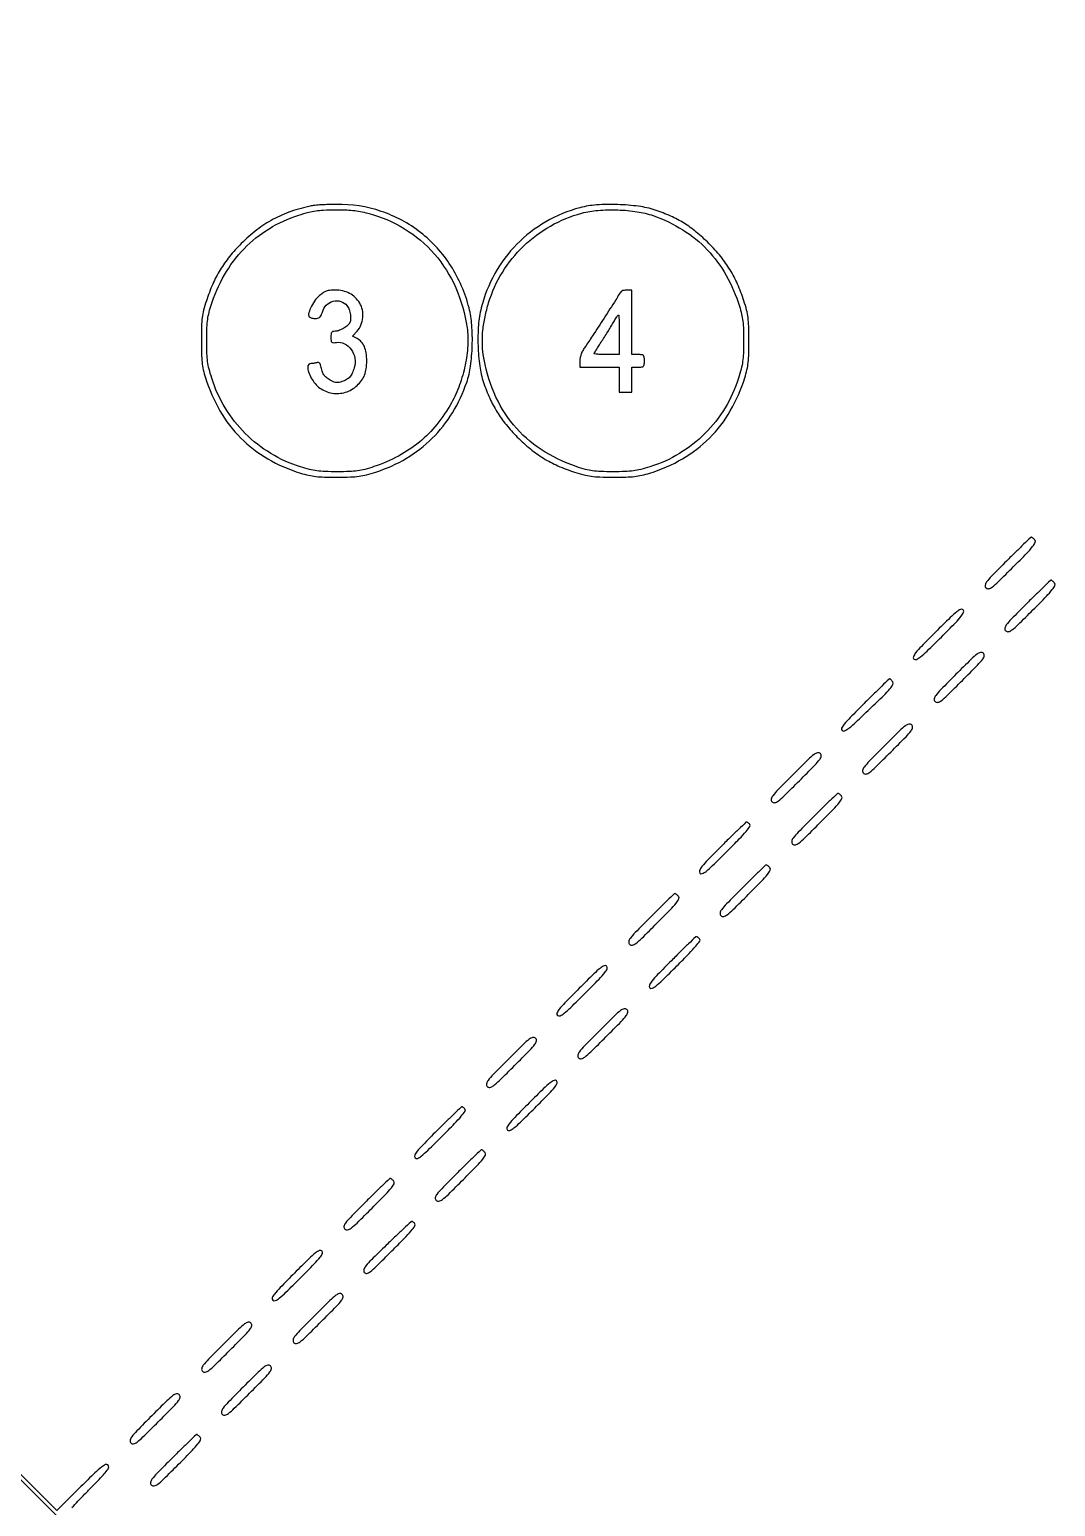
# Model space of a CAD drawing. Extents: x 0 to 1066, y 0 to 761.
# Drawn here: x 151.7 to 200.2, y 129.8 to 199.5 of the extents above; entities that cross this region are included whole.
import ezdxf

# ---------------------------------------------------------------- set-up
doc = ezdxf.new("R2010")
doc.units = 0
doc.header["$MEASUREMENT"] = 0

msp = doc.modelspace()

# ---------------------------------------------------------------- linework, layer by layer
for points in [[(120.4704, 158.153492), (151.90136, 126.727696, 0.000007), (163.955628, 114.675766, 0.000012), (174.108223, 104.525945), (183.33854, 95.29861, 0.022761), (183.362101, 95.277109, 0.174982), (183.390323, 95.266879, 0.000001), (192.989143, 95.254457, 0.000118), (203.551814, 95.243304, 0.000071), (216.093189, 95.234809, -0.000169), (228.636563, 95.223847, -0.000282), (239.20585, 95.205082, -0.000005), (248.794953, 95.18257, -0.198296), (248.853601, 95.158197, -0.166048), (248.892309, 95.079343, -0.00001), (249.944454, 86.852933, -0.000054), (250.970316, 78.823964, -0.027223)], [(329.859243, 95.267872, -0.000023), (352.558836, 95.240684, -0.000004), (375.624384, 95.211821, -0.198594)], [(479.458836, 95.240684, -0.000004), (502.524384, 95.211821, -0.198594)], [(266.651703, 95.267421, -0.000028), (289.192229, 95.24091, -0.000004), (312.172908, 95.212432, -0.198597)], [(393.551703, 95.267421, -0.000028), (416.092229, 95.24091, -0.000004), (439.072908, 95.212432, -0.198597)], [(542.992229, 95.24091, -0.000004), (565.972908, 95.212432, -0.198597)], [(606.442229, 95.24091, -0.000004), (629.422908, 95.212432, -0.198597)], [(375.823742, 112.056445, -0.000003), (375.794083, 98.149601, -0.198357)], [(119.687361, 303.189835, -0.000014), (111.744029, 302.196938, -0.000004), (103.636415, 301.183797, -0.031087)], [(119.687361, 239.739835, -0.000014), (111.744029, 238.746938, -0.000004), (103.636415, 237.733797, -0.031087)], [(247.69479, 97.969724, -0.000011), (217.15153, 97.968336, -0.000022), (186.984277, 97.968962, -0.015973)], [(153.747483, 129.709319, -0.001179), (154.0293, 130.004855, -0.001314), (154.363452, 130.351791, -0.001143), (154.715304, 130.713531, 0.003439), (155.221014, 131.23825, 0.032278), (155.421767, 131.478761, 0.102772), (155.486654, 131.621683, 0.281994), (155.452373, 131.722306, 0.287138), (155.331837, 131.738493, 0.062474), (155.14478, 131.623672, 0.024365), (154.834271, 131.349113, 0.002864), (154.176698, 130.700575), (153.038317, 129.5649), (138.150258, 144.461015)]]:
    msp.add_lwpolyline(points, format="xyb")
for points in [[(409.06215, 749.15415), (40.8618, 749.132981), (40.8618, 380.65769), (40.8618, 12.1824), (501.2973, 12.1824), (961.7328, 12.1824), (961.7328, 380.646631), (961.7328, 749.110861), (961.41555, 749.1633, 0.040886), (961.153339, 749.184871, 0.000002), (934.190609, 749.194398, 0.000089), (904.448031, 749.199508, 0.000054), (869.1804, 749.195529, -0.000029), (813.61687, 749.186499, -0.000004), (696.10453, 749.175037, -0.000004), (556.774728, 749.163736, -0.000004)], [(165.0546, 191.199018, 0.031616), (164.096157, 190.933741, 0.04024), (163.25634, 190.565062, 0.040436), (162.489621, 190.068268, 0.032421), (161.750326, 189.419099, 0.025628), (161.192299, 188.800736, 0.033803), (160.754127, 188.180871, 0.033538), (160.400958, 187.503654, 0.024633), (160.099078, 186.7122, 0.015379), (159.970762, 186.273217, 0.031872), (159.903387, 185.922703, 0.024924), (159.87228, 185.516012, 0.00626), (159.862981, 184.851, 0.00639), (159.870162, 184.216554, 0.021473), (159.897981, 183.802193, 0.028456), (159.9561, 183.457152, 0.019624), (160.059156, 183.0744, 0.055407), (160.742994, 181.513677, 0.065233), (161.723946, 180.2338, 0.065475), (162.998161, 179.253402, 0.056433), (164.547, 178.575988, 0.019357), (164.926356, 178.474727, 0.028036), (165.268321, 178.417405, 0.021658), (165.674041, 178.390297, 0.006846), (166.2813, 178.384398, 0.006848), (166.913184, 178.395567, 0.024574), (167.3153, 178.428009, 0.030552), (167.665881, 178.495698, 0.015424), (168.098305, 178.62129, 0.055589), (169.547596, 179.276466, 0.060811), (170.76934, 180.219019, 0.060897), (171.727117, 181.426526, 0.056005), (172.398141, 182.8629, 0.047362), (172.578536, 183.63165, 0.026137), (172.659171, 184.59422, 0.026071), (172.638881, 185.56873, 0.043741), (172.508199, 186.376589, 0.080292), (171.647629, 188.367249, 0.084972), (170.216715, 189.94125, 0.085657), (168.354454, 190.940659, 0.083319), (166.246617, 191.270871, 0.005927), (165.881902, 191.262586, 0.00641), (165.526896, 191.245751, 0.006075), (165.223035, 191.223727, 0.030585)], [(177.7446, 191.112257, 0.065742), (176.133246, 190.445482, 0.067507), (174.766256, 189.387946, 0.067406), (173.728729, 188.002929, 0.065222), (173.082801, 186.376589, 0.043741), (172.952119, 185.56873, 0.026071), (172.931829, 184.59422, 0.026137), (173.012464, 183.63165, 0.047362), (173.192859, 182.8629, 0.024337), (173.487948, 182.110605, 0.032442), (173.831594, 181.462175, 0.032696), (174.253908, 180.867564, 0.025334), (174.785798, 180.277495, 0.025735), (175.40559, 179.717124, 0.03365), (176.028787, 179.275635, 0.033553), (176.707047, 178.920796, 0.02536), (177.492695, 178.62129, 0.015424), (177.925119, 178.495698, 0.030552), (178.2757, 178.428009, 0.024574), (178.677816, 178.395567, 0.006848), (179.3097, 178.384398, 0.006846), (179.916959, 178.390297, 0.021658), (180.322679, 178.417405, 0.028036), (180.664644, 178.474727, 0.019357), (181.044, 178.575988, 0.056433), (182.592839, 179.253402, 0.065475), (183.867054, 180.2338, 0.065233), (184.848006, 181.513677, 0.055407), (185.531844, 183.0744, 0.019624), (185.6349, 183.457152, 0.028456), (185.693019, 183.802193, 0.021473), (185.720838, 184.216554, 0.00639), (185.728019, 184.851, 0.00626), (185.71872, 185.516012, 0.024924), (185.687613, 185.922703, 0.031872), (185.620238, 186.273217, 0.015379), (185.491922, 186.7122, 0.024638), (185.189662, 187.504626, 0.033638), (184.836239, 188.181968, 0.03386), (184.397164, 188.802411, 0.025466), (183.836696, 189.423077, 0.023829), (183.24253, 189.963156, 0.033637), (182.661634, 190.38037, 0.03391), (182.033754, 190.713509, 0.024794), (181.2978, 190.999328, 0.047281), (180.515731, 191.17945, 0.025031), (179.523064, 191.260855, 0.025035), (178.529303, 191.242678, 0.048212)], [(167.724717, 190.854025, -0.074347), (169.45715, 190.121104, -0.077192), (170.874376, 188.920773, -0.075736), (171.88088, 187.325354, -0.067789), (172.41512, 185.440947, -0.050574), (172.44846, 184.604185, -0.036163), (172.323636, 183.674958, -0.035155), (172.059078, 182.741259, -0.03936), (171.673744, 181.89, -0.044673), (170.990542, 180.876284, -0.050119), (170.161346, 180.042227, -0.049462), (169.172734, 179.381266, -0.04162), (168.0156, 178.882068, -0.014548), (167.584096, 178.750948, -0.031881), (167.246037, 178.681657, -0.026862), (166.868034, 178.649557, -0.00774), (166.2813, 178.640447, -0.008043), (165.707226, 178.649656, -0.024604), (165.319244, 178.681277, -0.02898), (164.971778, 178.747548, -0.015064), (164.547, 178.868101, -0.059312), (163.143867, 179.503379, -0.060389), (161.938461, 180.447159, -0.060323), (160.992387, 181.652657, -0.058948), (160.352595, 183.058274, -0.014485), (160.22738, 183.493041, -0.029138), (160.158871, 183.843242, -0.024999), (160.125795, 184.231708, -0.008095), (160.114966, 184.8087, -0.008006), (160.122388, 185.360994, -0.021914), (160.150953, 185.750158, -0.026957), (160.209093, 186.08685, -0.018921), (160.30902, 186.4584, -0.054943), (160.95107, 187.934245, -0.062043), (161.878622, 189.169581, -0.063285), (163.063216, 190.120527, -0.061003), (164.4624, 190.759116, -0.009769), (164.939099, 190.899695, -0.031122), (165.263969, 190.967247, -0.026506), (165.620749, 190.999367, -0.005637), (166.244217, 191.015279, -0.013055), (166.652521, 191.010433, -0.01763), (167.020803, 190.983414, -0.01853), (167.371049, 190.932074, -0.017302)], [(181.205588, 190.739837, -0.055453), (182.607227, 190.06627, -0.062873), (183.762161, 189.123988, -0.062292), (184.654815, 187.916126, -0.052913), (185.28198, 186.4584, -0.018921), (185.381907, 186.08685, -0.026957), (185.440047, 185.750158, -0.021914), (185.468612, 185.360994, -0.008006), (185.476034, 184.8087, -0.008095), (185.465205, 184.231708, -0.024999), (185.432129, 183.843242, -0.029138), (185.36362, 183.493041, -0.014485), (185.238405, 183.058274, -0.058948), (184.598613, 181.652657, -0.060323), (183.652539, 180.447159, -0.060389), (182.447133, 179.503379, -0.059312), (181.044, 178.868101, -0.015064), (180.619222, 178.747548, -0.02898), (180.271756, 178.681277, -0.024604), (179.883774, 178.649656, -0.008043), (179.3097, 178.640447, -0.00774), (178.722966, 178.649557, -0.026862), (178.344963, 178.681657, -0.031881), (178.006904, 178.750948, -0.014548), (177.5754, 178.882068, -0.064181), (175.914411, 179.689093, -0.074561), (174.60571, 180.858656, -0.073961), (173.690016, 182.369148, -0.061801), (173.182276, 184.176415, -0.03445), (173.136547, 184.735818, -0.028804), (173.163297, 185.331153, -0.026832), (173.262493, 185.961257, -0.02163), (173.434125, 186.624971, -0.064367), (174.083055, 188.059338, -0.062874), (175.079634, 189.294239, -0.062579), (176.356673, 190.24747, -0.062673), (177.8292, 190.854552, -0.047109), (178.597647, 190.987814, -0.027888), (179.528631, 191.008112, -0.027907), (180.454205, 190.924806, -0.047941)], [(165.446999, 186.964923, 0.057463), (165.207043, 186.699722, 0.049939), (165.020453, 186.374491, 0.055047), (164.926165, 186.081243, 0.30755), (164.986516, 185.936741, 0.073841), (165.043393, 185.910586, 0.031679), (165.125167, 185.892278, 0.030481), (165.216306, 185.883503, 0.035193), (165.303511, 185.886584, 0.070821), (165.405002, 185.912184, 0.106957), (165.47988, 185.963586, 0.089021), (165.535675, 186.049021, 0.037291), (165.579898, 186.179659, -0.132529), (165.765151, 186.506705, -0.133578), (166.089248, 186.694994, -0.140791), (166.450784, 186.688117, -0.152546), (166.74046, 186.489291, -0.080659), (166.846617, 186.297508, -0.053449), (166.906012, 186.052444, -0.055098), (166.910977, 185.814937, -0.130177), (166.851055, 185.649796, -0.076364), (166.729171, 185.521408, -0.037468), (166.540662, 185.396809, -0.037416), (166.339086, 185.303298, -0.090132), (166.177876, 185.274, 0.062435), (166.077251, 185.261386, 0.182247), (166.020829, 185.221956, 0.126553), (165.992538, 185.1441, 0.024197), (165.9852, 184.992552, 0.019706), (165.991882, 184.823078, 0.183578), (166.022633, 184.758083, 0.205326), (166.086839, 184.733862, 0.025365), (166.239159, 184.748378, -0.152394), (166.625564, 184.687314, -0.124625), (166.945049, 184.414277, -0.114031), (167.114907, 183.999373, -0.113633), (167.085839, 183.551441, -0.033373), (166.989469, 183.293706, -0.075826), (166.876506, 183.119736, -0.082255), (166.723132, 182.995863, -0.044986), (166.502371, 182.89586, -0.038306), (166.368674, 182.860457, -0.06594), (166.253828, 182.854642, -0.064364), (166.139532, 182.878962, -0.034776), (166.007238, 182.936103, -0.033513), (165.803043, 183.059687, -0.075999), (165.672906, 183.184111, -0.076763), (165.58665, 183.340917, -0.034742), (165.521636, 183.566819, 0.025693), (165.486963, 183.696042, 0.090398), (165.446328, 183.771528, 0.165754), (165.396515, 183.803326, 0.152677), (165.335748, 183.799469, -0.033018), (165.275946, 183.780944, -0.017093), (165.199241, 183.765379, -0.016919), (165.118998, 183.75471, -0.024592), (165.047681, 183.7512, 0.220784), (164.934631, 183.698723, 0.181123), (164.889371, 183.572084, 0.085943), (164.929511, 183.359454, 0.028433), (165.058013, 183.067711, 0.118302), (165.462313, 182.594714, 0.116872), (166.039002, 182.354052, 0.115376), (166.668389, 182.396334, 0.113122), (167.218925, 182.71309, 0.047025), (167.435593, 182.955479, 0.065857), (167.575673, 183.209523, 0.060424), (167.652376, 183.507806, 0.03276), (167.6772, 183.886282, 0.037777), (167.649272, 184.255405, 0.065794), (167.563839, 184.549806, 0.079152), (167.419809, 184.773621, 0.087628), (167.217708, 184.932491), (166.997582, 185.0503), (167.222529, 185.285095, 0.095246), (167.404176, 185.565969, 0.073209), (167.490461, 185.921662, 0.072654), (167.470844, 186.289887, 0.090856), (167.344283, 186.607223, 0.061386), (167.127084, 186.873995, 0.070431), (166.860638, 187.065918, 0.068185), (166.543942, 187.180602, 0.052689), (166.178494, 187.219484, 0.022331), (165.933695, 187.208721, 0.061653), (165.765253, 187.172512, 0.066765), (165.618426, 187.098256, 0.029753)], [(179.596327, 187.02945, -0.02131), (179.440222, 186.760835, -0.001046), (178.885211, 185.897123, -0.001781), (178.336811, 185.054214, -0.007016), (177.989956, 184.54107, 0.027631), (177.884435, 184.370182, 0.034975), (177.807405, 184.201334, 0.038361), (177.760319, 184.038446, 0.051224), (177.7446, 183.88542), (177.7446, 183.582), (178.6752, 183.582), (179.6058, 183.582), (179.6058, 182.9898), (179.6058, 182.3976), (179.9019, 182.3976), (180.198, 182.3976), (180.198, 182.9898), (180.198, 183.582), (180.4941, 183.582, 0.021868), (180.674096, 183.589876, 0.176278), (180.7479, 183.6243, 0.176278), (180.782324, 183.698104, 0.021868), (180.7902, 183.8781, 0.021868), (180.782324, 184.058096, 0.176278), (180.7479, 184.1319, 0.176278), (180.674096, 184.166324, 0.021868), (180.4941, 184.1742), (180.198, 184.1742), (180.198, 185.697), (180.198, 187.2198), (179.947177, 187.2198, 0.047683), (179.828194, 187.208427, 0.076778), (179.732506, 187.174165, 0.082746), (179.656542, 187.114939, 0.065001)], [(179.6058, 185.1048), (179.6058, 184.1742), (179.0136, 184.1742, -0.007702), (178.786535, 184.177698, -0.012785), (178.595359, 184.188487, -0.006396), (178.438892, 184.203354, -0.383059), (178.4214, 184.222836, -0.135381), (178.430723, 184.256638, -0.001987), (178.538477, 184.435496, -0.005267), (178.667209, 184.642324, -0.003433), (178.819962, 184.878486, 0.002183), (178.980171, 185.124824, 0.002458), (179.131965, 185.363033, 0.00225), (179.259197, 185.566908, 0.013319), (179.322418, 185.675606, -0.003825), (179.428398, 185.866051, -0.021104), (179.490511, 185.96564, -0.037614), (179.534529, 186.020627, -0.208064), (179.568493, 186.0354, -0.400702), (179.583648, 186.020932, -0.00157), (179.594841, 185.762036, -0.00626), (179.603119, 185.461634, -0.003757)], [(197.895754, 174.419288, 0.002192), (197.18998, 173.705829, 0.030756), (196.953825, 173.433351, 0.122013), (196.885252, 173.275485, 0.255926), (196.927809, 173.152897, 0.243054), (197.058623, 173.118279, 0.110228), (197.223639, 173.195508, 0.030027), (197.502592, 173.438855, 0.002265), (198.215154, 174.146448, 0.003026), (198.847604, 174.787922, 0.023293), (199.127715, 175.103655, 0.05451), (199.250964, 175.295858, 0.296782), (199.237366, 175.412839, 0.022419), (199.191393, 175.463436, 0.027497), (199.143961, 175.506178, 0.027808), (199.101172, 175.536909, 0.14277), (199.073416, 175.545, 0.192281), (199.036676, 175.530329, 0.000749), (198.705093, 175.214322, 0.003635), (198.330334, 174.850844, 0.00226)], [(198.826354, 172.388888, 0.002192), (198.12058, 171.675429, 0.030756), (197.884425, 171.402951, 0.122013), (197.815852, 171.245085, 0.255926), (197.858409, 171.122497, 0.243054), (197.989223, 171.087879, 0.110228), (198.154239, 171.165108, 0.030027), (198.433192, 171.408455, 0.002265), (199.145754, 172.116048, 0.003026), (199.778204, 172.757522, 0.023293), (200.058315, 173.073255, 0.05451), (200.181564, 173.265458, 0.296782), (200.167966, 173.382439, 0.022419), (200.121993, 173.433036, 0.027497), (200.074561, 173.475778, 0.027808), (200.031772, 173.506509, 0.14277), (200.004016, 173.5146, 0.192281), (199.967276, 173.499929, 0.000749), (199.635693, 173.183922, 0.003635), (199.260934, 172.820444, 0.00226)], [(194.55148, 171.075007, 0.002608), (193.875333, 170.390458, 0.024575), (193.601473, 170.081263, 0.071202), (193.495562, 169.901969, 0.328471), (193.522894, 169.791873, 0.288218), (193.644328, 169.775812, 0.06209), (193.83317, 169.892568, 0.024114), (194.14735, 170.17147, 0.002799), (194.816634, 170.833303, 0.002683), (195.485797, 171.509686, 0.02474), (195.759266, 171.818235, 0.068954), (195.867874, 172.000229, 0.305436), (195.845221, 172.116437, 0.307026), (195.728699, 172.1388, 0.068006), (195.545256, 172.028348, 0.024496), (195.23405, 171.751659, 0.002655)], [(195.508919, 169.071415, 0.002228), (194.799438, 168.354107, 0.029968), (194.557021, 168.075211, 0.113037), (194.482172, 167.912222, 0.252888), (194.519966, 167.785577, 0.254162), (194.646832, 167.748048, 0.112291), (194.810495, 167.823864, 0.029781), (195.090804, 168.06823, 0.002213), (195.812036, 168.783105, 0.002146), (196.532168, 169.509446, 0.030308), (196.772719, 169.785814, 0.120497), (196.843223, 169.945498, 0.25832), (196.800989, 170.068943, 0.242757), (196.669818, 170.103734, 0.110553), (196.504557, 170.026488, 0.030004), (196.22506, 169.782609, 0.002248)], [(191.168423, 167.691952, 0.002823), (190.513251, 167.028069, 0.022857), (190.228896, 166.708683, 0.057081), (190.108577, 166.520014, 0.345804), (190.131398, 166.414094, 0.297429), (190.248434, 166.400631, 0.049712), (190.449249, 166.527374, 0.022416), (190.778511, 166.808768, 0.003042), (191.437418, 167.43262, 0.003018), (192.096426, 168.07189, 0.023082), (192.389932, 168.387954, 0.052856), (192.522937, 168.583775, 0.268506), (192.518677, 168.710477, 0.019583), (192.479302, 168.768353, 0.026424), (192.439029, 168.817208, 0.025505), (192.40266, 168.853011, 0.183663), (192.380066, 168.8616, 0.193846), (192.349862, 168.849433, 0.00047), (192.0059, 168.518016, 0.002874), (191.619173, 168.140373, 0.001773)], [(192.124919, 165.687415, 0.002228), (191.415438, 164.970107, 0.029968), (191.173021, 164.691211, 0.113037), (191.098172, 164.528222, 0.252888), (191.135966, 164.401577, 0.254162), (191.262832, 164.364048, 0.112291), (191.426495, 164.439864, 0.029781), (191.706804, 164.68423, 0.002213), (192.428036, 165.399105, 0.002146), (193.148168, 166.125446, 0.030308), (193.388719, 166.401814, 0.120497), (193.459223, 166.561498, 0.25832), (193.416989, 166.684943, 0.242757), (193.285818, 166.719734, 0.110553), (193.120557, 166.642488, 0.030004), (192.84106, 166.398609, 0.002248)], [(187.810319, 164.333815, 0.002228), (187.100838, 163.616507, 0.029968), (186.858421, 163.337611, 0.113037), (186.783572, 163.174622, 0.252888), (186.821366, 163.047977, 0.254162), (186.948232, 163.010448, 0.112291), (187.111895, 163.086264, 0.029781), (187.392204, 163.33063, 0.002213), (188.113436, 164.045505, 0.002146), (188.833568, 164.771846, 0.030308), (189.074119, 165.048214, 0.120497), (189.144623, 165.207898, 0.25832), (189.102389, 165.331343, 0.242757), (188.971218, 165.366134, 0.110553), (188.805957, 165.288888, 0.030004), (188.52646, 165.045009, 0.002248)], [(188.758954, 162.321488, 0.002192), (188.05318, 161.608029, 0.030756), (187.817025, 161.335551, 0.122013), (187.748452, 161.177685, 0.255926), (187.791009, 161.055097, 0.243054), (187.921823, 161.020479, 0.110228), (188.086839, 161.097708, 0.030027), (188.365792, 161.341055, 0.002265), (189.078354, 162.048648, 0.003026), (189.710804, 162.690122, 0.023293), (189.990915, 163.005855, 0.05451), (190.114164, 163.198058, 0.296782), (190.100566, 163.315039, 0.022419), (190.054593, 163.365636, 0.027497), (190.007161, 163.408378, 0.027808), (189.964372, 163.439109, 0.14277), (189.936616, 163.4472, 0.192281), (189.899876, 163.432529, 0.000749), (189.568293, 163.116522, 0.003635), (189.193534, 162.753044, 0.00226)], [(184.43325, 160.956761, 0.002863), (183.784964, 160.299655, 0.02443), (183.510906, 159.989735, 0.062848), (183.396535, 159.803059, 0.286709), (183.412827, 159.682468, 0.329168), (183.522626, 159.655356, 0.070597), (183.702054, 159.761664, 0.024531), (184.011178, 160.035472, 0.002625), (184.693131, 160.70901, 0.003756), (185.274576, 161.298125, 0.017678), (185.593663, 161.650417, 0.024017), (185.7722, 161.884008, 0.336196), (185.767821, 161.983303, 0.02673), (185.728792, 162.025521, 0.030897), (185.687231, 162.0612, 0.032372), (185.648897, 162.086475, 0.130276), (185.622016, 162.0936, 0.192354), (185.585261, 162.078917, 0.000735), (185.250431, 161.759653, 0.003601), (184.872087, 161.392584, 0.002238)], [(185.374954, 158.937488, 0.002192), (184.66918, 158.224029, 0.030756), (184.433025, 157.951551, 0.122013), (184.364452, 157.793685, 0.255926), (184.407009, 157.671097, 0.243054), (184.537823, 157.636479, 0.110228), (184.702839, 157.713708, 0.030027), (184.981792, 157.957055, 0.002265), (185.694354, 158.664648, 0.003026), (186.326804, 159.306122, 0.023293), (186.606915, 159.621855, 0.05451), (186.730164, 159.814058, 0.296782), (186.716566, 159.931039, 0.022419), (186.670593, 159.981636, 0.027497), (186.623161, 160.024378, 0.027808), (186.580372, 160.055109, 0.14277), (186.552616, 160.0632, 0.192281), (186.515876, 160.048529, 0.000749), (186.184293, 159.732522, 0.003635), (185.809534, 159.369044, 0.00226)], [(181.060354, 157.583888, 0.002192), (180.35458, 156.870429, 0.030756), (180.118425, 156.597951, 0.122013), (180.049852, 156.440085, 0.255926), (180.092409, 156.317497, 0.243054), (180.223223, 156.282879, 0.110228), (180.388239, 156.360108, 0.030027), (180.667192, 156.603455, 0.002265), (181.379754, 157.311048, 0.003026), (182.012204, 157.952522, 0.023293), (182.292315, 158.268255, 0.05451), (182.415564, 158.460458, 0.296782), (182.401966, 158.577439, 0.022419), (182.355993, 158.628036, 0.027497), (182.308561, 158.670778, 0.027808), (182.265772, 158.701509, 0.14277), (182.238016, 158.7096, 0.192281), (182.201276, 158.694929, 0.000749), (181.869693, 158.378922, 0.003635), (181.494934, 158.015444, 0.00226)], [(182.06445, 155.542361, 0.002863), (181.416164, 154.885255, 0.02443), (181.142106, 154.575335, 0.062848), (181.027735, 154.388659, 0.286709), (181.044027, 154.268068, 0.329168), (181.153826, 154.240956, 0.070597), (181.333254, 154.347264, 0.024531), (181.642378, 154.621072, 0.002625), (182.324331, 155.29461, 0.003756), (182.905776, 155.883725, 0.017678), (183.224863, 156.236017, 0.024017), (183.4034, 156.469608, 0.336196), (183.399021, 156.568903, 0.02673), (183.359992, 156.611121, 0.030897), (183.318431, 156.6468, 0.032372), (183.280097, 156.672075, 0.130276), (183.253216, 156.6792, 0.192354), (183.216461, 156.664517, 0.000735), (182.881631, 156.345253, 0.003601), (182.503287, 155.978184, 0.002238)], [(177.71608, 154.239607, 0.002608), (177.039933, 153.555058, 0.024575), (176.766073, 153.245863, 0.071202), (176.660162, 153.066569, 0.328471), (176.687494, 152.956473, 0.288218), (176.808928, 152.940412, 0.06209), (176.99777, 153.057168, 0.024114), (177.31195, 153.33607, 0.002799), (177.981234, 153.997903, 0.002683), (178.650397, 154.674286, 0.02474), (178.923866, 154.982835, 0.068954), (179.032474, 155.164829, 0.305436), (179.009821, 155.281037, 0.307026), (178.893299, 155.3034, 0.068006), (178.709856, 155.192948, 0.024496), (178.39865, 154.916259, 0.002655)], [(178.673519, 152.236015, 0.002228), (177.964038, 151.518707, 0.029968), (177.721621, 151.239811, 0.113037), (177.646772, 151.076822, 0.252888), (177.684566, 150.950177, 0.254162), (177.811432, 150.912648, 0.112291), (177.975095, 150.988464, 0.029781), (178.255404, 151.23283, 0.002213), (178.976636, 151.947705, 0.002146), (179.696768, 152.674046, 0.030308), (179.937319, 152.950414, 0.120497), (180.007823, 153.110098, 0.25832), (179.965589, 153.233543, 0.242757), (179.834418, 153.268334, 0.110553), (179.669157, 153.191088, 0.030004), (179.38966, 152.947209, 0.002248)], [(174.358919, 150.882415, 0.002228), (173.649438, 150.165107, 0.029968), (173.407021, 149.886211, 0.113037), (173.332172, 149.723222, 0.252888), (173.369966, 149.596577, 0.254162), (173.496832, 149.559048, 0.112291), (173.660495, 149.634864, 0.029781), (173.940804, 149.87923, 0.002213), (174.662036, 150.594105, 0.002146), (175.382168, 151.320446, 0.030308), (175.622719, 151.596814, 0.120497), (175.693223, 151.756498, 0.25832), (175.650989, 151.879943, 0.242757), (175.519818, 151.914734, 0.110553), (175.354557, 151.837488, 0.030004), (175.07506, 151.593609, 0.002248)], [(175.34728, 148.825207, 0.002608), (174.671133, 148.140658, 0.024575), (174.397273, 147.831463, 0.071202), (174.291362, 147.652169, 0.328471), (174.318694, 147.542073, 0.288218), (174.440128, 147.526012, 0.06209), (174.62897, 147.642768, 0.024114), (174.94315, 147.92167, 0.002799), (175.612434, 148.583503, 0.002683), (176.281597, 149.259886, 0.02474), (176.555066, 149.568435, 0.068954), (176.663674, 149.750429, 0.305436), (176.641021, 149.866637, 0.307026), (176.524499, 149.889, 0.068006), (176.341056, 149.778548, 0.024496), (176.02985, 149.501859, 0.002655)], [(170.98185, 147.505361, 0.002863), (170.333564, 146.848255, 0.02443), (170.059506, 146.538335, 0.062848), (169.945135, 146.351659, 0.286709), (169.961427, 146.231068, 0.329168), (170.071226, 146.203956, 0.070597), (170.250654, 146.310264, 0.024531), (170.559778, 146.584072, 0.002625), (171.241731, 147.25761, 0.003756), (171.823176, 147.846725, 0.017678), (172.142263, 148.199017, 0.024017), (172.3208, 148.432608, 0.336196), (172.316421, 148.531903, 0.02673), (172.277392, 148.574121, 0.030897), (172.235831, 148.6098, 0.032372), (172.197497, 148.635075, 0.130276), (172.170616, 148.6422, 0.192354), (172.133861, 148.627517, 0.000735), (171.799031, 148.308253, 0.003601), (171.420687, 147.941184, 0.002238)], [(143.734475, 138.618025), (153.33537, 129.01685), (152.660714, 128.338215), (151.986059, 127.659579), (144.090656, 135.549439, -0.00035), (140.942866, 138.699424, -0.000432), (138.014839, 141.638674, -0.000354), (135.558879, 144.111818, -0.003213), (134.494184, 145.199371), (132.793114, 146.959441), (133.41879, 147.589321, -0.00333), (133.661842, 147.830768, -0.005264), (133.873762, 148.034173, -0.001555), (134.059439, 148.207587, -0.18925), (134.089022, 148.2192, -0.198307), (134.120284, 148.206294, -0.000007), (136.940754, 145.398855, -0.000361), (140.049883, 142.299521, -0.000217)], [(171.923554, 145.486088, 0.002192), (171.21778, 144.772629, 0.030756), (170.981625, 144.500151, 0.122013), (170.913052, 144.342285, 0.255926), (170.955609, 144.219697, 0.243054), (171.086423, 144.185079, 0.110228), (171.251439, 144.262308, 0.030027), (171.530392, 144.505655, 0.002265), (172.242954, 145.213248, 0.003026), (172.875404, 145.854722, 0.023293), (173.155515, 146.170455, 0.05451), (173.278764, 146.362658, 0.296782), (173.265166, 146.479639, 0.022419), (173.219193, 146.530236, 0.027497), (173.171761, 146.572978, 0.027808), (173.128972, 146.603709, 0.14277), (173.101216, 146.6118, 0.192281), (173.064476, 146.597129, 0.000749), (172.732893, 146.281122, 0.003635), (172.358134, 145.917644, 0.00226)], [(167.608954, 144.132488, 0.002192), (166.90318, 143.419029, 0.030756), (166.667025, 143.146551, 0.122013), (166.598452, 142.988685, 0.255926), (166.641009, 142.866097, 0.243054), (166.771823, 142.831479, 0.110228), (166.936839, 142.908708, 0.030027), (167.215792, 143.152055, 0.002265), (167.928354, 143.859648, 0.003026), (168.560804, 144.501122, 0.023293), (168.840915, 144.816855, 0.05451), (168.964164, 145.009058, 0.296782), (168.950566, 145.126039, 0.022419), (168.904593, 145.176636, 0.027497), (168.857161, 145.219378, 0.027808), (168.814372, 145.250109, 0.14277), (168.786616, 145.2582, 0.192281), (168.749876, 145.243529, 0.000749), (168.418293, 144.927522, 0.003635), (168.043534, 144.564044, 0.00226)], [(168.595821, 142.099758, 0.002489), (167.896331, 141.41395, 0.027959), (167.635593, 141.125159, 0.089017), (167.540192, 140.95091, 0.243321), (167.561097, 140.816241, 0.298302), (167.674641, 140.773551, 0.111123), (167.836147, 140.849882, 0.028258), (168.12418, 141.102173, 0.002148), (168.859806, 141.830109, 0.003713), (169.447883, 142.425843, 0.017486), (169.770714, 142.78187, 0.023564), (169.951873, 143.017984, 0.336963), (169.947621, 143.117503, 0.027858), (169.908678, 143.159437, 0.033089), (169.867376, 143.194261, 0.035099), (169.829433, 143.218272, 0.142684), (169.802991, 143.223923, 0.170208), (169.766767, 143.208176, 0.000638), (169.426485, 142.892101, 0.003194), (169.042075, 142.52951, 0.00199)], [(164.26468, 140.788207, 0.002608), (163.588533, 140.103658, 0.024575), (163.314673, 139.794463, 0.071202), (163.208762, 139.615169, 0.328471), (163.236094, 139.505073, 0.288218), (163.357528, 139.489012, 0.06209), (163.54637, 139.605768, 0.024114), (163.86055, 139.88467, 0.002799), (164.529834, 140.546503, 0.002683), (165.198997, 141.222886, 0.02474), (165.472466, 141.531435, 0.068954), (165.581074, 141.713429, 0.305436), (165.558421, 141.829637, 0.307026), (165.441899, 141.852, 0.068006), (165.258456, 141.741548, 0.024496), (164.94725, 141.464859, 0.002655)], [(165.222119, 138.784615, 0.002228), (164.512638, 138.067307, 0.029968), (164.270221, 137.788411, 0.113037), (164.195372, 137.625422, 0.252888), (164.233166, 137.498777, 0.254162), (164.360032, 137.461248, 0.112291), (164.523695, 137.537064, 0.029781), (164.804004, 137.78143, 0.002213), (165.525236, 138.496305, 0.002146), (166.245368, 139.222646, 0.030308), (166.485919, 139.499014, 0.120497), (166.556423, 139.658698, 0.25832), (166.514189, 139.782143, 0.242757), (166.383018, 139.816934, 0.110553), (166.217757, 139.739688, 0.030004), (165.93826, 139.495809, 0.002248)], [(160.907519, 137.431015, 0.002228), (160.198038, 136.713707, 0.029968), (159.955621, 136.434811, 0.113037), (159.880772, 136.271822, 0.252888), (159.918566, 136.145177, 0.254162), (160.045432, 136.107648, 0.112291), (160.209095, 136.183464, 0.029781), (160.489404, 136.42783, 0.002213), (161.210636, 137.142705, 0.002146), (161.930768, 137.869046, 0.030308), (162.171319, 138.145414, 0.120497), (162.241823, 138.305098, 0.25832), (162.199589, 138.428543, 0.242757), (162.068418, 138.463334, 0.110553), (161.903157, 138.386088, 0.030004), (161.62366, 138.142209, 0.002248)], [(161.838119, 135.400615, 0.002228), (161.128638, 134.683307, 0.029968), (160.886221, 134.404411, 0.113037), (160.811372, 134.241422, 0.252888), (160.849166, 134.114777, 0.254162), (160.976032, 134.077248, 0.112291), (161.139695, 134.153064, 0.029781), (161.420004, 134.39743, 0.002213), (162.141236, 135.112305, 0.002146), (162.861368, 135.838646, 0.030308), (163.101919, 136.115014, 0.120497), (163.172423, 136.274698, 0.25832), (163.130189, 136.398143, 0.242757), (162.999018, 136.432934, 0.110553), (162.833757, 136.355688, 0.030004), (162.55426, 136.111809, 0.002248)], [(157.523519, 134.047015, 0.002228), (156.814038, 133.329707, 0.029968), (156.571621, 133.050811, 0.113037), (156.496772, 132.887822, 0.252888), (156.534566, 132.761177, 0.254162), (156.661432, 132.723648, 0.112291), (156.825095, 132.799464, 0.029781), (157.105404, 133.04383, 0.002213), (157.826636, 133.758705, 0.002146), (158.546768, 134.485046, 0.030308), (158.787319, 134.761414, 0.120497), (158.857823, 134.921098, 0.25832), (158.815589, 135.044543, 0.242757), (158.684418, 135.079334, 0.110553), (158.519157, 135.002088, 0.030004), (158.23966, 134.758209, 0.002248)], [(158.472154, 132.034688, 0.002192), (157.76638, 131.321229, 0.030756), (157.530225, 131.048751, 0.122013), (157.461652, 130.890885, 0.255926), (157.504209, 130.768297, 0.243054), (157.635023, 130.733679, 0.110228), (157.800039, 130.810908, 0.030027), (158.078992, 131.054255, 0.002265), (158.791554, 131.761848, 0.003026), (159.424004, 132.403322, 0.023293), (159.704115, 132.719055, 0.05451), (159.827364, 132.911258, 0.296782), (159.813766, 133.028239, 0.022419), (159.767793, 133.078836, 0.027497), (159.720361, 133.121578, 0.027808), (159.677572, 133.152309, 0.14277), (159.649816, 133.1604, 0.192281), (159.613076, 133.145729, 0.000749), (159.281493, 132.829722, 0.003635), (158.906734, 132.466244, 0.00226)]]:
    msp.add_lwpolyline(points, format="xyb", close=True)

doc.saveas('drawing.dxf')
